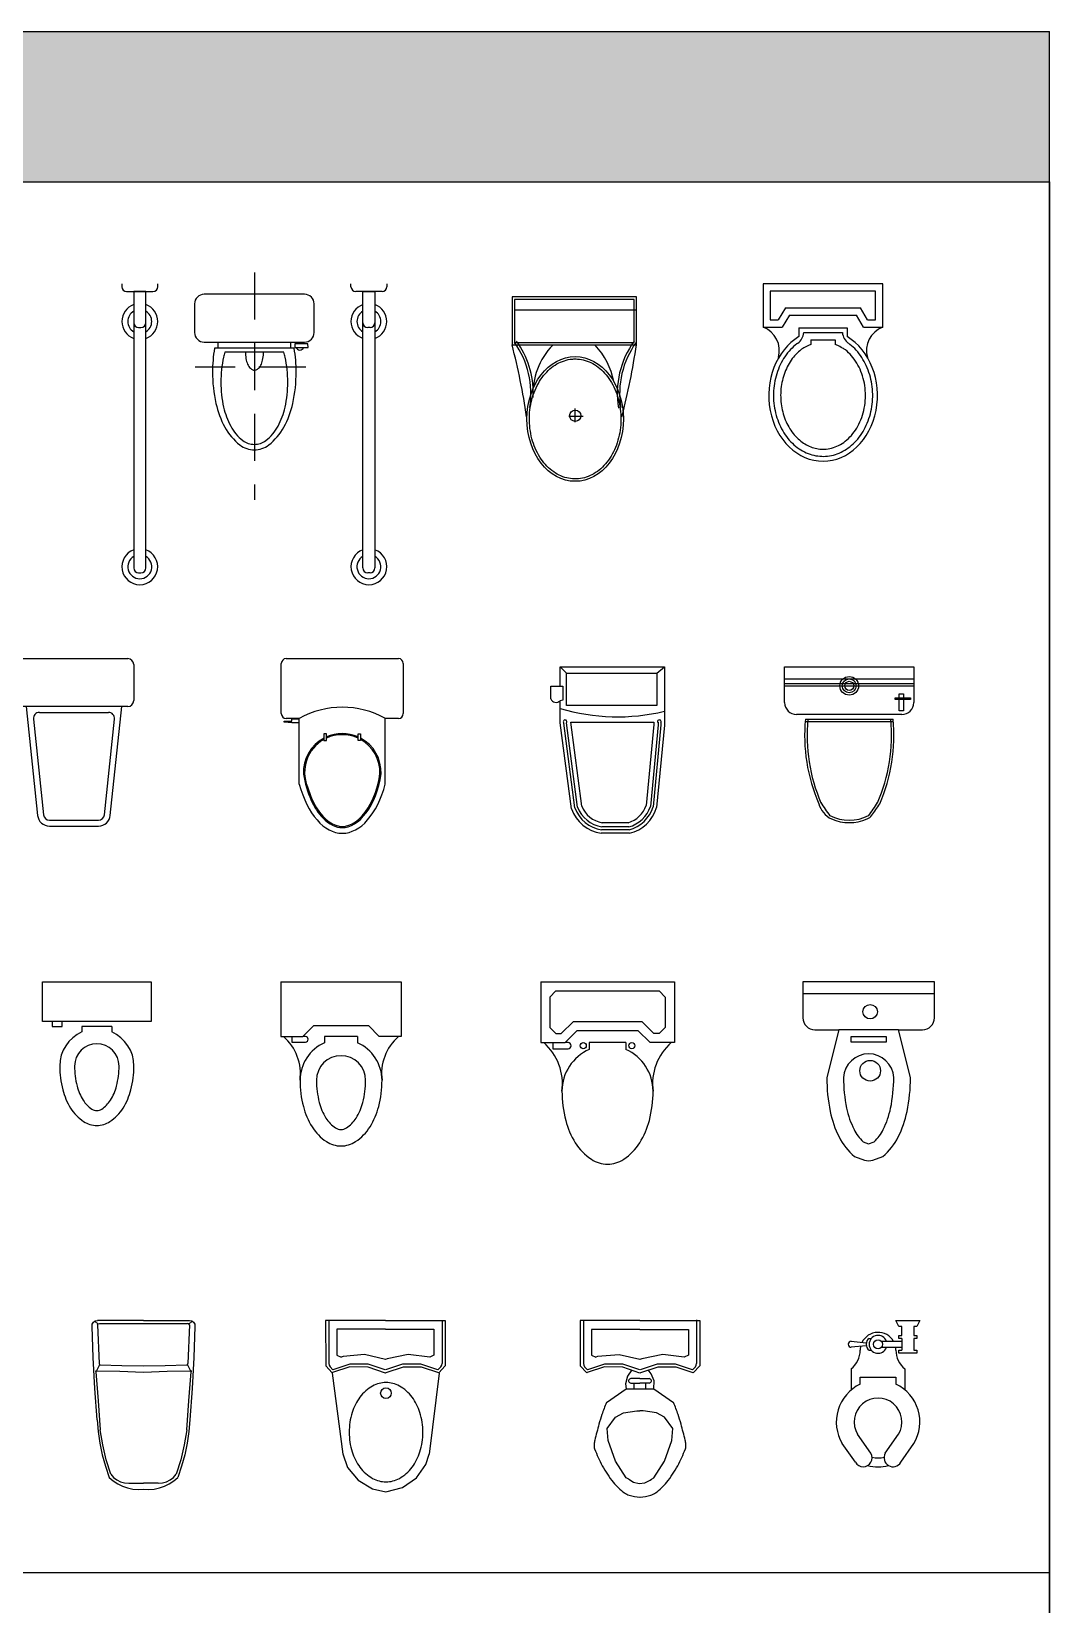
# Model space of a CAD drawing. Header units: millimetres. Extents: x 21526 to 38340, y 1344 to 14848.
# Drawn here: x 34083 to 38340, y 8274 to 14848 of the extents above; entities that cross this region are included whole.
import ezdxf

# ---------------------------------------------------------------- set-up
doc = ezdxf.new("R2010")
doc.units = ezdxf.units.MM
doc.linetypes.add('STYLE_02', pattern=[0.295276, 0.19685, -0.098425])
doc.layers.add('www.cad-blocks.net', color=7, linetype='Continuous')
doc.styles.add('COMPLEX', font='')
doc.styles.get('COMPLEX').set_extended_font_data('CommonBullets')

# ---------------------------------------------------------------- blocks, each defined once
blk = doc.blocks.new('A$C2B992F40')
for p, q in [((39.2, 615.2), (39.2, 696.2)), ((39.2, 696.2), (475.7, 696.2)), ((66.8, 669.7), (39.2, 696.2)), ((66.8, 534.6), (66.8, 669.7)), ((66.8, 669.7), (444.2, 669.7)), ((444.2, 669.7), (475.7, 696.2)), ((444.2, 669.7), (444.2, 534.6)), ((475.7, 696.2), (475.7, 509.8)), ((0, 561.3), (0, 615.2)), ((0, 615.2), (51.5, 615.2)), ((51.5, 615.2), (51.5, 556.4)), ((51.5, 556.4), (39.2, 553.9)), ((39.2, 522.1), (39.2, 553.9)), ((444.2, 534.6), (66.8, 534.6)), ((40.1, 461.2), (39.2, 522.1)), ((86.6, 102.5), (40.1, 461.2)), ((101, 106.1), (55, 460.6)), ((112.5, 109), (66.6, 462.1)), ((84.2, 464.4), (431.5, 464.4)), ((129.7, 113.4), (84.2, 464.4)), ((431.5, 464.4), (431.5, 454)), ((449.2, 464.4), (449.2, 453.2)), ((461, 464.4), (461, 452.6)), ((475.7, 509.8), (475.7, 451.9)), ((431.5, 454), (399.6, 116.2)), ((449.2, 453.2), (417, 112.5)), ((461, 452.6), (428.6, 110.1)), ((475.7, 451.9), (443.1, 107.2)), ((330.1, 0), (211.3, 0)), ((328.2, 14.7), (212.5, 14.7)), ((326.7, 26.5), (213.4, 26.5)), ((324.2, 44.1), (215, 44.1))]:
    blk.add_line(p, q)
for centre, radius, start, end in [((22.2, 571.4), 24.4, 204.49972, 314.26101), ((280.3, 1327.8), 841, 253.34642, 283.43557), ((60.2, 466.1), 7.56, 328.52932, 226.26991), ((454.4, 466.1), 7.56, 328.52932, 226.26991), ((235.9, 157), 158.9, 200.05507, 261.07522), ((235.9, 157), 144.2, 200.68762, 260.63012), ((235.9, 157), 132.4, 201.26818, 260.22173), ((235.9, 157), 114.8, 202.30203, 259.4948), ((291.5, 153.8), 114.4, 286.5809, 340.81554), ((291.5, 153.8), 132.1, 285.42576, 341.7737), ((291.5, 153.8), 143.8, 284.77755, 342.31156), ((291.5, 153.8), 158.5, 284.07165, 342.89742)]:
    blk.add_arc(centre, radius, start, end)
blk = doc.blocks.new('A$C31115884')
for p, q in [((283.1, 497.7), (223.4, 497.7)), ((257.5, 466.4), (257.5, 523.2)), ((0, 200), (0, 0)), ((520, 200), (0, 200)), ((520, 0), (520, 200)), ((10, 190), (10, 10)), ((510, 190), (10, 190)), ((510, 10), (510, 190)), ((510, 54.5), (0, 54.5)), ((10, 10), (510, 10)), ((0, 0), (520, 0))]:
    blk.add_line(p, q)
blk.add_circle((255.6, 496.4), 23.6)
for centre, radius, start, end in [((2777.7, -204.6), 2807, 165.4549, 171.71327), ((-294.5, 403.3), 364.7, 324.20913, 9.34987), ((-294.5, 403.3), 374.7, 324.20913, 9.34987), ((805.8, 403.3), 364.7, 170.65013, 215.79087), ((3237, 905), 2807, 188.28673, 194.5451), ((139.5, 406.2), 293.5, 315.84364, 2.65635), ((805.8, 403.3), 374.7, 179.20365, 215.79087), ((383.6, 406.2), 293.5, 190.27735, 224.15636)]:
    blk.add_arc(centre, radius, start, end)
blk.add_ellipse((256.2, 509.9), major_axis=(0, -260.7), ratio=0.772727)
blk.add_open_spline([(256.2, 259.2), (263.1, 259.2), (270, 259.7), (287.8, 262.3), (298.7, 265.1), (319.9, 273.1), (330.2, 278.4), (350.1, 291.1), (359.7, 298.7), (377.7, 315.9), (386.2, 325.5), (401.7, 346.6), (408.8, 358.1), (421.3, 382.5), (426.8, 395.5), (435.9, 422.4), (439.5, 436.4), (444.8, 465.1), (446.5, 479.7), (447.9, 509.2), (447.6, 524), (445, 553.3), (442.7, 567.8), (436.3, 596), (432.1, 609.7), (421.9, 636), (416, 648.6), (402.5, 672.1), (395, 683), (378.6, 703), (369.8, 712.1), (351.1, 728), (341.3, 734.8), (320.9, 746.2), (310.4, 750.7), (288.9, 757.3), (278, 759.4), (256, 761), (245, 760.6), (223.1, 757.2), (212.3, 754.3), (191.1, 746.1), (180.8, 740.7), (160.9, 727.8), (151.4, 720.1), (133.5, 702.7), (125.1, 693), (109.6, 671.7), (102.6, 660.2), (90.2, 635.7), (84.9, 622.7), (76, 595.6), (72.4, 581.6), (67.2, 552.9), (65.6, 538.2), (64.4, 508.8), (64.8, 494), (67.5, 464.7), (69.9, 450.2), (76.6, 422), (80.8, 408.3), (91.1, 382.2), (97.2, 369.7), (110.8, 346.3), (118.4, 335.4), (134.8, 315.6), (143.7, 306.7), (162.4, 290.9), (172.3, 284.2), (192.8, 273), (203.3, 268.6), (224.8, 262.2), (235.8, 260.2), (249.9, 259.3), (253, 259.2), (256.2, 259.2)], degree=3, knots=[0, 0, 0, 0, 0.110105, 0.110105, 0.285049, 0.285049, 0.459994, 0.459994, 0.634938, 0.634938, 0.809882, 0.809882, 0.984827, 0.984827, 1.159771, 1.159771, 1.334715, 1.334715, 1.50966, 1.50966, 1.684604, 1.684604, 1.859549, 1.859549, 2.034493, 2.034493, 2.209437, 2.209437, 2.384382, 2.384382, 2.559326, 2.559326, 2.73427, 2.73427, 2.909215, 2.909215, 3.084159, 3.084159, 3.259103, 3.259103, 3.434048, 3.434048, 3.608992, 3.608992, 3.783936, 3.783936, 3.958881, 3.958881, 4.133825, 4.133825, 4.30877, 4.30877, 4.483714, 4.483714, 4.658658, 4.658658, 4.833603, 4.833603, 5.008547, 5.008547, 5.183491, 5.183491, 5.358436, 5.358436, 5.53338, 5.53338, 5.708324, 5.708324, 5.883269, 5.883269, 6.058213, 6.058213, 6.233158, 6.233158, 6.283185, 6.283185, 6.283185, 6.283185])
blk = doc.blocks.new('A$C00C51FE0')
at = {"ltscale": 2}
for p, q in [((50, 200), (490, 200)), ((453.3, 229.3), (86.7, 229.3)), ((453.3, 219.3), (86.7, 219.3)), ((0, 0), (0, 150)), ((13.4, 130.7), (13.4, 136.6)), ((13.4, 136.6), (78.5, 136.6)), ((43, 112.9), (43, 183.9)), ((43, 183.9), (60.7, 183.9)), ((60.7, 183.9), (60.7, 112.9)), ((78.5, 136.6), (78.5, 130.7)), ((540, 150), (540, 0)), ((540, 80), (0, 80)), ((540, 70), (0, 70)), ((78.5, 130.7), (13.4, 130.7)), ((60.7, 112.9), (43, 112.9)), ((540, 50), (0, 50)), ((540, 0), (0, 0))]:
    blk.add_line(p, q, dxfattribs=at)
for radius in [38.9, 28.9, 18.9]:
    blk.add_circle((270, 80), radius, dxfattribs=at)
for centre, radius, start, end in [((612.5, 288.7), 549.1, 142.81601, 148.83725), ((612.5, 288.7), 539.1, 141.73523, 148.83725), ((214.9, 590.3), 50, 112.91987, 142.81601), ((270, 459.9), 181.6, 63.58386, 116.41614), ((270, 459.9), 191.6, 67.08013, 112.91987), ((297.9, 543.9), 103.5, 16.19018, 63.20776), ((-72.5, 288.7), 539.1, 31.16275, 38.26477), ((801.6, 287.4), 718.1, 156.58686, 185.44943), ((801.6, 287.4), 708.1, 156.58686, 185.44943), ((-261.6, 287.4), 708.1, 354.55057, 23.41314), ((-261.6, 287.4), 718.1, 354.55057, 23.41314), ((50, 150), 50, 90, 180), ((490, 150), 50, 0, 90)]:
    blk.add_arc(centre, radius, start, end, dxfattribs=at)
blk = doc.blocks.new('A$C50770087')
for p, q in [((0, 0.6), (0.4552, 0.6)), ((0, 0.4345), (0, 0.6)), ((0.4552, 0.6), (0.4552, 0.4345)), ((0.4552, 0.4345), (0, 0.4345)), ((0.0414, 0.4345), (0.0414, 0.4138)), ((0.0414, 0.4138), (0.0828, 0.4138)), ((0.0828, 0.4138), (0.0828, 0.4345)), ((0.1655, 0.4138), (0.1655, 0.3905)), ((0.2897, 0.4138), (0.1655, 0.4138)), ((0.2897, 0.4138), (0.2897, 0.3905))]:
    blk.add_line(p, q)
for centre, radius, start, end in [((0.2276, 0.2483), 0.1552, 113.57818, 180), ((0.2276, 0.2483), 0.0931, 0, 180), ((0.2276, 0.2483), 0.1552, 0, 66.42182), ((0.4683, 0.2483), 0.3959, 180.00004, 194.51425), ((0.4683, 0.2483), 0.3338, 180.00003, 194.51424), ((-0.0131, 0.2483), 0.3338, 345.48576, 359.99997), ((-0.0131, 0.2483), 0.3959, 345.48575, 359.99996), ((0.3496, 0.2175), 0.2733, 194.51426, 212.00539), ((0.3496, 0.2175), 0.2112, 194.51426, 212.0054), ((0.1056, 0.2175), 0.2112, 327.9946, 345.48574), ((0.1056, 0.2175), 0.2733, 327.99461, 345.48574), ((0.2746, 0.1707), 0.1849, 212.00541, 236.46588), ((0.2746, 0.1707), 0.1228, 212.00541, 236.46587), ((0.2276, 0.0997), 0.0376, 236.46596, 269.99998), ((0.2276, 0.0997), 0.0376, 270.00002, 303.53404), ((0.1805, 0.1707), 0.1228, 303.53413, 327.99459), ((0.1805, 0.1707), 0.1849, 303.53412, 327.99459), ((0.2276, 0.0997), 0.0997, 236.46593, 269.99995), ((0.2276, 0.0997), 0.0997, 270.00005, 303.53407)]:
    blk.add_arc(centre, radius, start, end)
at = {"style": 'COMPLEX', "flags": 9}
for tag in ['XSIZE', 'YSIZE']:
    blk.add_attdef(tag, (0.4548, 0.6), '', height=0.0005, rotation=180, dxfattribs=at)
blk = doc.blocks.new('A$C14B10863')
at = {"linetype": 'ByBlock'}
for p, q in [((0, 0.6858), (0, 0.4572)), ((0, 0.6858), (0.5029, 0.6858)), ((0.5029, 0.6858), (0.5029, 0.4572)), ((0.1372, 0.5029), (0.0914, 0.4572)), ((0.1372, 0.5029), (0.3658, 0.5029)), ((0.3658, 0.5029), (0.4115, 0.4572)), ((0, 0.4572), (0.0914, 0.4572)), ((0.0457, 0.4572), (0.0457, 0.4343)), ((0.0457, 0.4343), (0.1029, 0.4343)), ((0.1029, 0.4572), (0.0914, 0.4572)), ((0.1829, 0.4572), (0.1829, 0.4315)), ((0.32, 0.4572), (0.1829, 0.4572)), ((0.32, 0.4572), (0.32, 0.4315)), ((0.5029, 0.4572), (0.4115, 0.4572))]:
    blk.add_line(p, q, dxfattribs=at)
for points in [[(0.08, 0.2743, 0.063415), (0.094, 0.1647, 0.076468), (0.1302, 0.0803, 0.107136), (0.1906, 0.0183, 0.147373), (0.2515, 0, 0.147373), (0.3123, 0.0183, 0.107136), (0.3727, 0.0803, 0.076468), (0.409, 0.1647, 0.063415), (0.4229, 0.2743, 0.063415)], [(0.1486, 0.2743, 0.063415), (0.1604, 0.1819, 0.076468), (0.1884, 0.1167, 0.107136), (0.2285, 0.0755, 0.147373), (0.2515, 0.0686, 0.147373), (0.2744, 0.0755, 0.107136), (0.3145, 0.1167, 0.076468), (0.3426, 0.1819, 0.063415), (0.3543, 0.2743, 0.063415)]]:
    blk.add_lwpolyline(points, format="xyb", dxfattribs=at)
for centre, radius, start, end in [((-0.1237, 0.3022), 0.2056, 352.20108, 48.91101), ((0.2515, 0.2743), 0.1714, 113.57818, 180), ((0.1029, 0.4458), 0.0114, 270, 90), ((0.2515, 0.2743), 0.1714, 0, 66.42182), ((0.6266, 0.3022), 0.2056, 131.08899, 187.79892), ((0.2515, 0.2743), 0.1029, 0, 180)]:
    blk.add_arc(centre, radius, start, end, dxfattribs=at)
blk = doc.blocks.new('A$C418A19C0')
for p, q in [((0.05, 0.55), (0.05, 0)), ((0.2, 0.4), (0.2, 0.15)), ((0.25, 0.35), (0.23, 0.35)), ((0.23, 0.35), (0.23, 0.2)), ((0.25, 0.2), (0.25, 0.35)), ((0.6765, 0.275), (0.6682, 0.298)), ((0.6682, 0.252), (0.6765, 0.275)), ((0.23, 0.2), (0.25, 0.2))]:
    blk.add_line(p, q)
blk.add_lwpolyline([(0, 0.55), (0, 0), (0.15, 0, 0.414214), (0.2, 0.05), (0.2, 0.15), (0.4, 0.1, 0.050973), (0.5419, 0.1145, 0.064819), (0.6481, 0.1513, 0.104144), (0.7295, 0.2158), (0.7448, 0.258, 0.175027), (0.7448, 0.292), (0.7295, 0.3342, 0.104144), (0.6481, 0.3987, 0.064819), (0.5419, 0.4355, 0.050973), (0.4, 0.45), (0.2, 0.4), (0.2, 0.5, 0.414214), (0.15, 0.55)], format="xyb", close=True)
for centre, radius in [((0.1247, 0.2814), 0.0303), ((0.3713, 0.2814), 0.0432)]:
    blk.add_circle(centre, radius)
for centre, radius, start, end in [((0.4061, 0.275), 0.1052, 93.33057, 266.66943), ((0.4, -0.2515), 0.6315, 78.328, 90), ((0.4539, 0.0093), 0.3652, 63.49322, 78.328), ((0.5357, 0.1733), 0.182, 43.2657, 63.49322), ((0.4539, 0.5407), 0.3652, 281.672, 296.50678), ((0.5357, 0.3767), 0.182, 296.50678, 316.7343), ((0.4, 0.8015), 0.6315, 270, 281.672)]:
    blk.add_arc(centre, radius, start, end)
blk = doc.blocks.new('A$C5EF6120A')
at = {"linetype": 'ByBlock'}
for p, q in [((0, 0.762), (0, 0.508)), ((0, 0.762), (0.5588, 0.762)), ((0.0381, 0.6985), (0.0635, 0.7239)), ((0.0635, 0.7239), (0.4953, 0.7239)), ((0.4953, 0.7239), (0.5207, 0.6985)), ((0.5588, 0.762), (0.5588, 0.508)), ((0.0381, 0.6985), (0.0381, 0.5715)), ((0.5207, 0.6985), (0.5207, 0.5715)), ((0.1366, 0.5969), (0.0858, 0.5461)), ((0.1366, 0.5969), (0.4222, 0.5969)), ((0.4222, 0.5969), (0.473, 0.5461)), ((0.0635, 0.5461), (0.0381, 0.5715)), ((0.0635, 0.5461), (0.0858, 0.5461)), ((0.1524, 0.5588), (0.1016, 0.508)), ((0.1524, 0.5588), (0.4064, 0.5588)), ((0.4064, 0.5588), (0.4572, 0.508)), ((0.4953, 0.5461), (0.473, 0.5461)), ((0.5207, 0.5715), (0.4953, 0.5461)), ((0, 0.508), (0.1016, 0.508)), ((0.0508, 0.508), (0.0508, 0.4826)), ((0.0508, 0.4826), (0.1143, 0.4826)), ((0.1143, 0.508), (0.1016, 0.508)), ((0.2032, 0.508), (0.2032, 0.4794)), ((0.3556, 0.508), (0.2032, 0.508)), ((0.3556, 0.508), (0.3556, 0.4794)), ((0.5588, 0.508), (0.4572, 0.508))]:
    blk.add_line(p, q, dxfattribs=at)
blk.add_lwpolyline([(0.0889, 0.3048, 0.063415), (0.1044, 0.183, 0.076468), (0.1447, 0.0893, 0.107136), (0.2118, 0.0204, 0.147373), (0.2794, 0, 0.147373), (0.347, 0.0204, 0.107136), (0.4141, 0.0893, 0.076468), (0.4544, 0.183, 0.063415), (0.4699, 0.3048, 0.063415)], format="xyb", dxfattribs=at)
for centre in [(0.1778, 0.4953), (0.381, 0.4953)]:
    blk.add_circle(centre, 0.0127, dxfattribs=at)
for centre, radius, start, end in [((-0.1375, 0.3358), 0.2285, 352.20108, 48.91101), ((0.2794, 0.3048), 0.1905, 113.57818, 180), ((0.1143, 0.4953), 0.0127, 270, 90), ((0.2794, 0.3048), 0.1905, 0, 66.42182), ((0.6963, 0.3358), 0.2285, 131.08899, 187.79892)]:
    blk.add_arc(centre, radius, start, end, dxfattribs=at)
blk = doc.blocks.new('A$C73EC25F1')
for p, q in [((0.2504, 0.7392), (0, 0.7392)), ((0, 0.7392), (0.0008, 0.5489)), ((0.0137, 0.7415), (0.0137, 0.5591)), ((0.2504, 0.7392), (0.5, 0.7392)), ((0.4871, 0.7415), (0.4871, 0.5591)), ((0.5, 0.7392), (0.5, 0.5489)), ((0.2504, 0.7019), (0.048, 0.7019)), ((0.048, 0.7019), (0.048, 0.5937)), ((0.2504, 0.7019), (0.4528, 0.7019)), ((0.4528, 0.7019), (0.4528, 0.5937)), ((0.048, 0.5937), (0.0652, 0.5858)), ((0.1631, 0.596), (0.0733, 0.588)), ((0.2504, 0.5752), (0.1631, 0.596)), ((0.3462, 0.5965), (0.2582, 0.5784)), ((0.4356, 0.5858), (0.3462, 0.5965)), ((0.4528, 0.5937), (0.4356, 0.5858)), ((0.0008, 0.5489), (0.0274, 0.5198)), ((0.0137, 0.5591), (0.015, 0.5521)), ((0.015, 0.5521), (0.0189, 0.5459)), ((0.0189, 0.5459), (0.019, 0.5458)), ((0.019, 0.5458), (0.0309, 0.533)), ((0.102, 0.5446), (0.0297, 0.521)), ((0.1021, 0.5567), (0.0309, 0.533)), ((0.0733, 0.588), (0.0652, 0.5858)), ((0.1786, 0.5439), (0.102, 0.5446)), ((0.1781, 0.5565), (0.1021, 0.5567)), ((0.2494, 0.5323), (0.1781, 0.5565)), ((0.2504, 0.519), (0.1786, 0.5439)), ((0.2161, 0.533), (0.1977, 0.5057)), ((0.2582, 0.5784), (0.2504, 0.5752)), ((0.3224, 0.5564), (0.2514, 0.5323)), ((0.3248, 0.5443), (0.2527, 0.5203)), ((0.2976, 0.5164), (0.2847, 0.533)), ((0.3984, 0.5567), (0.3224, 0.5564)), ((0.4014, 0.5442), (0.3248, 0.5443)), ((0.47, 0.533), (0.3984, 0.5567)), ((0.4734, 0.5198), (0.4014, 0.5442)), ((0.4818, 0.5458), (0.47, 0.533)), ((0.5, 0.5489), (0.4734, 0.5198)), ((0.4818, 0.5458), (0.4857, 0.5519)), ((0.4857, 0.5519), (0.4871, 0.5589)), ((0.4871, 0.5589), (0.4871, 0.5591)), ((0.0297, 0.521), (0.0274, 0.5198)), ((0.1977, 0.5057), (0.1904, 0.4742)), ((0.1904, 0.4742), (0.1921, 0.4539)), ((0.2036, 0.4915), (0.2025, 0.4885)), ((0.2025, 0.4885), (0.2025, 0.4852)), ((0.2025, 0.4852), (0.2036, 0.4822)), ((0.2059, 0.4939), (0.2036, 0.4915)), ((0.2036, 0.4822), (0.2059, 0.4798)), ((0.2089, 0.4955), (0.2059, 0.4939)), ((0.2059, 0.4798), (0.2089, 0.4782)), ((0.2123, 0.4961), (0.2089, 0.4955)), ((0.2089, 0.4782), (0.2123, 0.4776)), ((0.2504, 0.4961), (0.2123, 0.4961)), ((0.2123, 0.4776), (0.2504, 0.4776)), ((0.2261, 0.4539), (0.2261, 0.4776)), ((0.2527, 0.5203), (0.2504, 0.519)), ((0.2504, 0.4961), (0.2885, 0.4961)), ((0.2885, 0.4776), (0.2504, 0.4776)), ((0.2747, 0.4539), (0.2747, 0.4776)), ((0.2919, 0.4955), (0.2885, 0.4961)), ((0.2885, 0.4776), (0.2919, 0.4782)), ((0.2949, 0.4939), (0.2919, 0.4955)), ((0.2919, 0.4782), (0.2949, 0.4798)), ((0.2972, 0.4915), (0.2949, 0.4939)), ((0.2949, 0.4798), (0.2972, 0.4822)), ((0.2984, 0.4885), (0.2972, 0.4915)), ((0.2972, 0.4822), (0.2984, 0.4852)), ((0.3091, 0.4861), (0.2976, 0.5164)), ((0.2984, 0.4852), (0.2984, 0.4885)), ((0.3087, 0.4539), (0.3091, 0.4861)), ((0.1098, 0.3958), (0.1921, 0.4539)), ((0.1921, 0.4539), (0.3087, 0.4539)), ((0.3087, 0.4539), (0.391, 0.3958)), ((0.1132, 0.2876), (0.1475, 0.3351)), ((0.1475, 0.3351), (0.1818, 0.3536)), ((0.1818, 0.3536), (0.2367, 0.3615)), ((0.2367, 0.3615), (0.2504, 0.3615)), ((0.2641, 0.3615), (0.2504, 0.3615)), ((0.319, 0.3536), (0.2641, 0.3615)), ((0.3533, 0.3351), (0.319, 0.3536)), ((0.3876, 0.2876), (0.3533, 0.3351)), ((0.1167, 0.2375), (0.1132, 0.2876)), ((0.3842, 0.2375), (0.3876, 0.2876)), ((0.1475, 0.1504), (0.1167, 0.2375)), ((0.3533, 0.1504), (0.3842, 0.2375)), ((0.1921, 0.0818), (0.1475, 0.1504)), ((0.3087, 0.0818), (0.3533, 0.1504)), ((0.2033, 0.0752), (0.1921, 0.0818)), ((0.2033, 0.0752), (0.2235, 0.0631)), ((0.271, 0.0608), (0.2924, 0.071)), ((0.2924, 0.071), (0.2988, 0.076)), ((0.2988, 0.076), (0.3087, 0.0818)), ((0.2235, 0.0631), (0.247, 0.0581)), ((0.247, 0.0581), (0.271, 0.0608))]:
    blk.add_line(p, q)
for centre, radius, start, end in [((1.2104, -0.0419), 1.1845, 158.31526, 160.90436), ((-0.7096, -0.0419), 1.1845, 19.09564, 21.68474), ((0.7636, 0.1154), 0.7108, 161.10219, 164.44037), ((-0.2628, 0.1154), 0.7108, 15.55963, 18.89781), ((2.4335, -0.3417), 2.4422, 164.61777, 166.24845), ((-1.9327, -0.3417), 2.4422, 13.75155, 15.38223), ((0.1027, 0.2173), 0.0446, 174.3642, 199.99418), ((0.2112, 0.203), 0.1541, 166.55703, 173.04519), ((0.6831, 0.4425), 0.6672, 201.13046, 207.74456), ((-0.1823, 0.4425), 0.6672, 332.25544, 338.86954), ((0.2896, 0.203), 0.1541, 6.95481, 13.44297), ((0.3981, 0.2173), 0.0446, 340.00582, 5.6358), ((0.4774, 0.3378), 0.4364, 208.14356, 219.08102), ((0.0234, 0.3378), 0.4364, 320.91898, 331.85644), ((0.3364, 0.2244), 0.2555, 219.29367, 233.72937), ((0.2217, 0.0674), 0.061, 233.28609, 254.76894), ((0.273, 0.2402), 0.2413, 253.79341, 264.62129), ((0.2278, 0.2402), 0.2413, 275.37871, 286.20659), ((0.2791, 0.0674), 0.061, 285.23106, 306.71391), ((0.1644, 0.2244), 0.2555, 306.27063, 320.70633)]:
    blk.add_arc(centre, radius, start, end)
blk = doc.blocks.new('A$C63452F5B')
for p, q in [((0.2496, 0.6102, -0.3429), (0.3494, 0.6102, -0.3429)), ((0.2621, 0.5853, -0.3429), (0.2496, 0.6102, -0.3429)), ((0.3494, 0.6102, -0.3429), (0.3369, 0.5853, -0.3429)), ((0.1373, 0.5354, -0.3429), (0.1468, 0.5354, -0.3429)), ((0.2745, 0.5853, -0.3429), (0.2621, 0.5853, -0.3429)), ((0.2621, 0.5478, -0.3429), (0.2745, 0.5478, -0.3429)), ((0.2621, 0.5354, -0.3429), (0.2621, 0.5478, -0.3429)), ((0.2745, 0.5354, -0.3429), (0.2621, 0.5354, -0.3429)), ((0.2745, 0.5478, -0.3429), (0.2745, 0.5853, -0.3429)), ((0.2745, 0.5354, -0.3429), (0.2745, 0.4854, -0.3429)), ((0.3369, 0.5853, -0.3429), (0.3245, 0.5853, -0.3429)), ((0.3245, 0.5853, -0.3429), (0.3245, 0.5478, -0.3429)), ((0.3245, 0.5478, -0.3429), (0.3369, 0.5478, -0.3429)), ((0.3245, 0.5354, -0.3429), (0.3245, 0.4854, -0.3429)), ((0.3369, 0.5354, -0.3429), (0.3245, 0.5354, -0.3429)), ((0.3369, 0.5478, -0.3429), (0.3369, 0.5354, -0.3429)), ((0.0624, 0.5229, -0.3429), (0.1248, 0.5166, -0.3429)), ((0.1248, 0.5042, -0.3429), (0.0624, 0.4979, -0.3429)), ((0.1373, 0.4854, -0.3429), (0.1468, 0.4854, -0.3429)), ((0.1887, 0.5229, -0.3429), (0.2745, 0.5229, -0.3429)), ((0.1887, 0.4979, -0.3429), (0.2745, 0.4979, -0.3429)), ((0.2621, 0.473, -0.3429), (0.2621, 0.4854, -0.3429)), ((0.2621, 0.4854, -0.3429), (0.2745, 0.4854, -0.3429)), ((0.3369, 0.473, -0.3429), (0.2621, 0.473, -0.3429)), ((0.3245, 0.4854, -0.3429), (0.3369, 0.4854, -0.3429)), ((0.3369, 0.4854, -0.3429), (0.3369, 0.473, -0.3429)), ((0.0624, 0.4075, -0.3429), (0.0624, 0.3198, -0.3429)), ((0.287, 0.4075, -0.3429), (0.287, 0.3198, -0.3429)), ((0.0998, 0.3438, -0.3429), (0.0998, 0.3731, -0.3429)), ((0.0998, 0.3731, -0.3429), (0.2496, 0.3731, -0.3429)), ((0.2496, 0.3731, -0.3429), (0.2496, 0.3438, -0.3429)), ((0.1447, 0.0549, -0.3429), (0.0892, 0.1343, -0.3429)), ((0.2047, 0.0549, -0.3429), (0.2602, 0.1343, -0.3429)), ((0.0799, 0.0174, -0.3429), (0.0251, 0.0956, -0.3429)), ((0.2695, 0.0174, -0.3429), (0.3243, 0.0956, -0.3429))]:
    blk.add_line(p, q)
blk.add_circle((0.1747, 0.5104, -0.3429), 0.0187)
for centre, radius, start, end in [((0.1747, 0.4854, -0.3429), 0.0749, 30, 153.9083), ((0.156, 0.5104, -0.3429), 0.0312, 126.8699, 233.1301), ((0.1747, 0.5104, -0.3429), 0.0374, 19.47122, 340.52878), ((0.0624, 0.5104, -0.3429), 0.0125, 90, 270), ((0, 0.4854, -0.3429), 0.0998, 308.68219, 0), ((0.1747, 0.4854, -0.3429), 0.0749, 167.34404, 180), ((0.1747, 0.4854, -0.3429), 0.0749, 0, 9.59407), ((0.3494, 0.4854, -0.3429), 0.0998, 180, 231.31781), ((0.1747, 0.1859, -0.3429), 0.1747, 115.37693, 211.12892), ((0.1747, 0.1859, -0.3429), 0.1747, 328.87108, 64.62307), ((0.1747, 0.1859, -0.3429), 0.0998, 328.87884, 211.12116), ((0.1123, 0.0362, -0.3429), 0.0374, 210, 30), ((0.1747, 0.1859, -0.3429), 0.1872, 256.56463, 283.43537), ((0.1747, 0.1859, -0.3429), 0.1498, 260.38296, 279.61704), ((0.2371, 0.0362, -0.3429), 0.0374, 150, 330)]:
    blk.add_arc(centre, radius, start, end)
blk = doc.blocks.new('A$C274B7A8C')
for p, q in [((0, 0.525), (0, 0.675)), ((0.025, 0.7), (0.475, 0.7)), ((0.5, 0.675), (0.5, 0.525)), ((0.475, 0.5), (0.025, 0.5)), ((0.05, 0.5), (0.0979, 0.0448)), ((0.1055, 0.475), (0.3945, 0.475)), ((0.4021, 0.0448), (0.45, 0.5)), ((0.0807, 0.4474), (0.1228, 0.0474)), ((0.3772, 0.0474), (0.4193, 0.4474)), ((0.1476, 0.025), (0.3524, 0.025)), ((0.1476, 0), (0.3524, 0))]:
    blk.add_line(p, q)
for centre, radius, start, end in [((0.025, 0.675), 0.025, 90, 180), ((0.475, 0.675), 0.025, 0, 90), ((0.025, 0.525), 0.025, 180, 270), ((0.1055, 0.45), 0.025, 90, 186.00901), ((0.3945, 0.45), 0.025, 353.99099, 90), ((0.475, 0.525), 0.025, 270, 0), ((0.1476, 0.05), 0.05, 186.00901, 270), ((0.1476, 0.05), 0.025, 186.00901, 270), ((0.3524, 0.05), 0.025, 270, 353.99099), ((0.3524, 0.05), 0.05, 270, 353.99099)]:
    blk.add_arc(centre, radius, start, end)
blk = doc.blocks.new('A$C0C6D4B22')
at = {"ltscale": 0.06}
for p, q in [((0.02, 0.73), (0.49, 0.73)), ((0, 0.5), (0, 0.71)), ((0.51, 0.71), (0.51, 0.5)), ((0.0113, 0.4645), (0.0113, 0.4685)), ((0.0113, 0.4685), (0.0443, 0.4685)), ((0.0443, 0.4622), (0.0113, 0.4645)), ((0.075, 0.48), (0.02, 0.48)), ((0.0443, 0.4685), (0.0443, 0.4781)), ((0.0443, 0.4781), (0.0736, 0.4781)), ((0.0736, 0.4622), (0.0443, 0.4622)), ((0.0736, 0.4781), (0.0736, 0.4622)), ((0.075, 0.2057), (0.075, 0.48)), ((0.49, 0.48), (0.435, 0.48)), ((0.435, 0.2057), (0.435, 0.48)), ((0.1889, 0.415), (0.1785, 0.415)), ((0.1785, 0.415), (0.1785, 0.388)), ((0.1889, 0.388), (0.1889, 0.415)), ((0.3211, 0.388), (0.3211, 0.415)), ((0.3211, 0.415), (0.3315, 0.415)), ((0.3315, 0.415), (0.3315, 0.388)), ((0.1785, 0.388), (0.1889, 0.388)), ((0.3315, 0.388), (0.3211, 0.388))]:
    blk.add_line(p, q, dxfattribs=at)
for centre, radius, start, end in [((0.02, 0.71), 0.02, 90, 180), ((0.49, 0.71), 0.02, 0, 90), ((0.255, 0.1572), 0.3696, 60.85342, 119.14658), ((0.02, 0.5), 0.02, 180, 270), ((0.49, 0.5), 0.02, 270, 0), ((0.255, 0.2546), 0.1624, 118.0804, 182.45799), ((0.255, 0.2546), 0.1624, 65.98713, 114.01287), ((0.255, 0.2546), 0.1574, 65.17384, 114.82616), ((0.255, 0.2546), 0.1624, 357.59947, 61.9196), ((0.255, 0.2546), 0.1574, 119.05572, 202.51602), ((0.255, 0.2546), 0.1574, 357.69086, 60.94428)]:
    blk.add_arc(centre, radius, start, end, dxfattribs=at)
blk.add_ellipse((0.255, 0.3735), major_axis=(0, 0.3735), ratio=0.539361, start_param=2.036707, end_param=4.246479, dxfattribs=at)
for points, knots in [([(0.0927, 0.2476), (0.1049, 0.169), (0.1364, 0.1023), (0.2, 0.0366), (0.228, 0.0238), (0.255, 0.0238), (0.2882, 0.0238), (0.3236, 0.0436), (0.384, 0.1247), (0.4079, 0.1821), (0.4173, 0.2478)], [5.069811, 5.069811, 5.069811, 5.069811, 5.772291, 5.772291, 6.283185, 6.283185, 6.283185, 6.911741, 6.911741, 7.496594, 7.496594, 7.496594, 7.496594]), ([(0.1096, 0.1943), (0.1192, 0.1609), (0.1323, 0.131), (0.18, 0.0533), (0.2198, 0.0287), (0.2907, 0.0289), (0.3305, 0.0538), (0.3861, 0.144), (0.4044, 0.1932), (0.4123, 0.2482)], [5.239766, 5.239766, 5.239766, 5.239766, 5.570281, 5.570281, 6.284782, 6.284782, 6.999284, 6.999284, 7.495839, 7.495839, 7.495839, 7.495839])]:
    blk.add_open_spline(points, degree=3, knots=knots, dxfattribs=at)
blk = doc.blocks.new('A$C16C20F1B')
for p, q in [((0, 1.2569), (0, 1.245)), ((0.15, 1.245), (0.15, 1.2569)), ((0.958, 1.245), (0.958, 1.2569)), ((1.108, 1.2569), (1.108, 1.245)), ((0.02, 1.225), (0.13, 1.225)), ((0.05, 1.225), (0.05, 1.095)), ((0.1, 1.225), (0.05, 1.225)), ((0.1, 1.095), (0.1, 1.225)), ((0.554, 1.2138), (0.344, 1.2138)), ((0.764, 1.2138), (0.554, 1.2138)), ((1.088, 1.225), (0.978, 1.225)), ((1.008, 1.095), (1.008, 1.225)), ((1.008, 1.225), (1.058, 1.225)), ((1.058, 1.225), (1.058, 1.095)), ((0.304, 1.1738), (0.304, 1.0538)), ((0.804, 1.0538), (0.804, 1.1738)), ((0.05, 1.1), (0.05, 0.07)), ((0.07, 1.075), (0.08, 1.075)), ((0.1, 0.07), (0.1, 1.1)), ((1.008, 0.07), (1.008, 1.1)), ((1.038, 1.075), (1.028, 1.075)), ((1.058, 1.1), (1.058, 0.07)), ((0.344, 1.0138), (0.764, 1.0138)), ((0.7206, 0.9889), (0.3874, 0.9889)), ((0.4014, 1.0138), (0.4014, 0.9889)), ((0.705, 1.0138), (0.705, 0.9889)), ((0.723, 1.0072), (0.723, 0.9918)), ((0.777, 1.0072), (0.723, 1.0072)), ((0.723, 0.9918), (0.7796, 0.9918)), ((0.7376, 1.0072), (0.7376, 1.0138)), ((0.75, 1.0138), (0.75, 1.0072)), ((0.7796, 0.9918), (0.777, 1.0072)), ((0.6773, 0.9712), (0.4307, 0.9712)), ((0.07, 0.05), (0.08, 0.05)), ((1.038, 0.05), (1.028, 0.05))]:
    blk.add_line(p, q)
at = {"linetype": 'STYLE_02'}
for p, q in [((0.554, 1.3049), (0.554, 0.3549)), ((0.7693, 0.9094), (0.3062, 0.9094))]:
    blk.add_line(p, q, dxfattribs=at)
for centre, radius, start, end in [((0.02, 1.245), 0.02, 180, 270), ((0.13, 1.245), 0.02, 270, 0), ((0.344, 1.1738), 0.04, 90, 180), ((0.764, 1.1738), 0.04, 0, 90), ((0.978, 1.245), 0.02, 180, 270), ((1.088, 1.245), 0.02, 270, 0), ((0.075, 1.1), 0.075, 109.47122, 250.52878), ((0.075, 1.1), 0.05, 120, 240), ((0.075, 1.1), 0.075, 289.47122, 70.52878), ((0.075, 1.1), 0.05, 300, 60), ((1.033, 1.1), 0.075, 109.47122, 250.52878), ((1.033, 1.1), 0.05, 120, 240), ((1.033, 1.1), 0.075, 289.47122, 70.52878), ((1.033, 1.1), 0.05, 300, 60), ((0.07, 1.095), 0.02, 180, 270), ((0.08, 1.095), 0.02, 270, 0), ((0.344, 1.0538), 0.04, 180, 270), ((0.764, 1.0538), 0.04, 270, 0), ((1.028, 1.095), 0.02, 180, 270), ((1.038, 1.095), 0.02, 270, 0), ((0.9807, 0.8888), 0.6017, 170.41844, 180), ((0.1273, 0.8888), 0.6017, 0, 9.58156), ((0.7443, 0.9977), 0.0169, 200.63996, 339.36004), ((0.8953, 0.8464), 0.4814, 167.42665, 180), ((0.7265, 0.8841), 0.3083, 163.59544, 167.42665), ((0.6461, 0.966), 0.129, 177.71327, 180), ((0.6461, 0.966), 0.129, 180, 192.53987), ((0.6008, 0.9559), 0.0825, 192.53987, 208.23495), ((0.5082, 0.9559), 0.0825, 331.76505, 347.46013), ((0.4628, 0.966), 0.129, 347.46013, 360), ((0.4628, 0.966), 0.129, 360, 2.28673), ((0.3815, 0.8841), 0.3083, 12.57335, 16.40456), ((0.2126, 0.8464), 0.4814, 0, 12.57335), ((0.9807, 0.8888), 0.6017, 180, 192.57335), ((0.5723, 0.9406), 0.0501, 208.23495, 232.35431), ((0.5545, 0.9176), 0.021, 232.35431, 270), ((0.5545, 0.9176), 0.021, 270, 307.64569), ((0.5367, 0.9406), 0.0501, 307.64569, 331.76505), ((0.1273, 0.8888), 0.6017, 347.42665, 0), ((0.8953, 0.8464), 0.4814, 180, 192.57335), ((0.2126, 0.8464), 0.4814, 347.42665, 0), ((0.7696, 0.8417), 0.3854, 192.57335, 208.30076), ((0.7265, 0.8088), 0.3083, 192.57335, 208.30076), ((0.3815, 0.8088), 0.3083, 331.69924, 347.42665), ((0.3384, 0.8417), 0.3854, 331.69924, 347.42665), ((0.6367, 0.7701), 0.2345, 208.30076, 232.43058), ((0.6202, 0.7515), 0.1876, 208.30076, 232.43058), ((0.4878, 0.7515), 0.1876, 307.56942, 331.69924), ((0.4712, 0.7701), 0.2345, 307.56942, 331.69924), ((0.554, 0.6655), 0.079, 232.43058, 270), ((0.554, 0.6655), 0.079, 270, 307.56942), ((0.554, 0.6626), 0.0988, 232.43058, 270), ((0.554, 0.6626), 0.0988, 270, 307.56942), ((0.075, 0.075), 0.075, 109.47122, 70.52878), ((1.033, 0.075), 0.075, 109.47122, 70.52878), ((0.075, 0.075), 0.05, 120, 60), ((0.07, 0.07), 0.02, 180, 270), ((0.08, 0.07), 0.02, 270, 0), ((1.033, 0.075), 0.05, 120, 60), ((1.028, 0.07), 0.02, 180, 270), ((1.038, 0.07), 0.02, 270, 0)]:
    blk.add_arc(centre, radius, start, end)
blk = doc.blocks.new('A$C50846A53')
at = {"linetype": 'Continuous'}
for p, q in [((0, 0.7405), (0, 0.5605)), ((0.5, 0.7405), (0, 0.7405)), ((0.5, 0.5605), (0.5, 0.7405)), ((0.47, 0.7105), (0.03, 0.7105)), ((0.03, 0.7105), (0.03, 0.5905)), ((0.47, 0.5905), (0.47, 0.7105)), ((0.093, 0.6405), (0.063, 0.5905)), ((0.11, 0.6105), (0.08, 0.5605)), ((0.093, 0.6405), (0.407, 0.6405)), ((0.11, 0.6105), (0.39, 0.6105)), ((0.42, 0.5605), (0.39, 0.6105)), ((0.437, 0.5905), (0.407, 0.6405)), ((0, 0.5605), (0.08, 0.5605)), ((0.03, 0.5905), (0.063, 0.5905)), ((0.1497, 0.557), (0.1497, 0.5203)), ((0.1497, 0.557), (0.3514, 0.557)), ((0.1695, 0.537), (0.3316, 0.537)), ((0.3514, 0.557), (0.3514, 0.5203)), ((0.42, 0.5605), (0.5, 0.5605)), ((0.437, 0.5905), (0.47, 0.5905)), ((0.1997, 0.507), (0.1997, 0.4879)), ((0.1997, 0.507), (0.3014, 0.507)), ((0.3014, 0.507), (0.3014, 0.4879))]:
    blk.add_line(p, q, dxfattribs=at)
for centre, radius, start, end in [((-0.0386, 0.4613), 0.1064, 344.64203, 68.73386), ((0.1097, 0.5417), 0.06, 306.00324, 355.47984), ((0.3914, 0.5417), 0.06, 184.52019, 233.99594), ((0.5386, 0.4613), 0.1064, 111.26614, 195.35797)]:
    blk.add_arc(centre, radius, start, end, dxfattribs=at)
blk.add_ellipse((0.2506, 0.2744), major_axis=(0, 0.2744), ratio=0.828948, start_param=0.459479, end_param=5.823706, dxfattribs=at)
for points, knots in [([(0.145, 0.4932), (0.1438, 0.4923), (0.1425, 0.4914), (0.1319, 0.4833), (0.1229, 0.4751), (0.106, 0.4571), (0.0981, 0.4472), (0.0837, 0.4259), (0.0772, 0.4146), (0.0658, 0.3906), (0.0609, 0.3781), (0.0528, 0.3521), (0.0496, 0.3388), (0.045, 0.3115), (0.0437, 0.2976), (0.0429, 0.2698), (0.0434, 0.2559), (0.0463, 0.2283), (0.0486, 0.2146), (0.0552, 0.188), (0.0593, 0.175), (0.0693, 0.1501), (0.0751, 0.1382), (0.0882, 0.1156), (0.0955, 0.105), (0.1113, 0.0855), (0.1198, 0.0765), (0.1379, 0.0604), (0.1475, 0.0533), (0.1673, 0.0411), (0.1776, 0.0359), (0.1986, 0.0278), (0.2094, 0.0247), (0.2311, 0.0208), (0.2421, 0.0199), (0.2641, 0.0202), (0.275, 0.0214), (0.2967, 0.026), (0.3074, 0.0294), (0.3283, 0.0382), (0.3385, 0.0437), (0.3581, 0.0565), (0.3675, 0.0639), (0.3853, 0.0806), (0.3936, 0.0898), (0.4091, 0.1099), (0.4161, 0.1207), (0.4288, 0.1436), (0.4343, 0.1557), (0.4438, 0.181), (0.4477, 0.1941), (0.4537, 0.2209), (0.4557, 0.2346), (0.4581, 0.2623), (0.4583, 0.2762), (0.4569, 0.304), (0.4552, 0.3178), (0.4501, 0.3449), (0.4467, 0.3582), (0.4381, 0.3839), (0.4329, 0.3963), (0.421, 0.4198), (0.4143, 0.431), (0.3995, 0.4518), (0.3914, 0.4614), (0.3744, 0.4787), (0.3655, 0.4864), (0.3562, 0.4932)], [0.542145, 0.542145, 0.542145, 0.542145, 0.562703, 0.562703, 0.724661, 0.724661, 0.886619, 0.886619, 1.048577, 1.048577, 1.210535, 1.210535, 1.372493, 1.372493, 1.534451, 1.534451, 1.696409, 1.696409, 1.858367, 1.858367, 2.020325, 2.020325, 2.182283, 2.182283, 2.344241, 2.344241, 2.506199, 2.506199, 2.668157, 2.668157, 2.830115, 2.830115, 2.992073, 2.992073, 3.154031, 3.154031, 3.315989, 3.315989, 3.477947, 3.477947, 3.639905, 3.639905, 3.801863, 3.801863, 3.963821, 3.963821, 4.125779, 4.125779, 4.287737, 4.287737, 4.449695, 4.449695, 4.611653, 4.611653, 4.773611, 4.773611, 4.935569, 4.935569, 5.097526, 5.097526, 5.259484, 5.259484, 5.421442, 5.421442, 5.5834, 5.5834, 5.741045, 5.741045, 5.741045, 5.741045]), ([(0.1997, 0.4879), (0.1697, 0.474), (0.1642, 0.4702), (0.1512, 0.4602), (0.1438, 0.4535), (0.1298, 0.4388), (0.1233, 0.4306), (0.1111, 0.4131), (0.1055, 0.4037), (0.0956, 0.3838), (0.0912, 0.3733), (0.0838, 0.3516), (0.0808, 0.3403), (0.0762, 0.3172), (0.0746, 0.3055), (0.073, 0.2817), (0.0729, 0.2698), (0.0743, 0.246), (0.0758, 0.2342), (0.0801, 0.2111), (0.0831, 0.1998), (0.0903, 0.1779), (0.0945, 0.1673), (0.1043, 0.1473), (0.1098, 0.1378), (0.1218, 0.12), (0.1283, 0.1118), (0.1421, 0.0968), (0.1494, 0.09), (0.1646, 0.078), (0.1725, 0.0728), (0.1887, 0.064), (0.1969, 0.0603), (0.2137, 0.0547), (0.2222, 0.0527), (0.2392, 0.0502), (0.2478, 0.0498), (0.2664, 0.0505), (0.2764, 0.052), (0.2963, 0.0573), (0.3061, 0.061), (0.3253, 0.0707), (0.3346, 0.0766), (0.3525, 0.0906), (0.3611, 0.0987), (0.3771, 0.1169), (0.3845, 0.127), (0.3978, 0.1488), (0.4037, 0.1605), (0.4137, 0.1853), (0.4178, 0.1983), (0.424, 0.2251), (0.4261, 0.2389), (0.4282, 0.2668), (0.4283, 0.2809), (0.4262, 0.3088), (0.4241, 0.3226), (0.418, 0.3495), (0.414, 0.3625), (0.404, 0.3873), (0.3982, 0.3991), (0.385, 0.421), (0.3776, 0.4311), (0.3617, 0.4494), (0.3531, 0.4575), (0.3382, 0.4693), (0.3321, 0.4736), (0.3014, 0.4879)], [0.459479, 0.459479, 0.459479, 0.459479, 0.567422, 0.567422, 0.720865, 0.720865, 0.874307, 0.874307, 1.02775, 1.02775, 1.181192, 1.181192, 1.334635, 1.334635, 1.488077, 1.488077, 1.64152, 1.64152, 1.794963, 1.794963, 1.948405, 1.948405, 2.101848, 2.101848, 2.25529, 2.25529, 2.408733, 2.408733, 2.562175, 2.562175, 2.715618, 2.715618, 2.86906, 2.86906, 3.022503, 3.022503, 3.175946, 3.175946, 3.356457, 3.356457, 3.536968, 3.536968, 3.717479, 3.717479, 3.89799, 3.89799, 4.078501, 4.078501, 4.259012, 4.259012, 4.439523, 4.439523, 4.620035, 4.620035, 4.800546, 4.800546, 4.981057, 4.981057, 5.161568, 5.161568, 5.342079, 5.342079, 5.52259, 5.52259, 5.703101, 5.703101, 5.823706, 5.823706, 5.823706, 5.823706])]:
    blk.add_open_spline(points, degree=3, knots=knots, dxfattribs=at)
blk = doc.blocks.new('A$C591F3CC6')
for p, q in [((0, 0.6812), (0.001, 0.6906)), ((0.0043, 0.5511), (0, 0.6812)), ((0.001, 0.6906), (0.0056, 0.6987)), ((0.0056, 0.6987), (0.0132, 0.7042)), ((0.0109, 0.703), (0.0249, 0.6908)), ((0.0132, 0.7042), (0.0224, 0.7062)), ((0.215, 0.7062), (0.0224, 0.7062)), ((0.0231, 0.6876), (0.0261, 0.6919)), ((0.0231, 0.6876), (0.0291, 0.5264)), ((0.0261, 0.6919), (0.031, 0.6935)), ((0.031, 0.6935), (0.399, 0.6935)), ((0.215, 0.7062), (0.4076, 0.7062)), ((0.4039, 0.6919), (0.399, 0.6935)), ((0.4069, 0.6876), (0.4009, 0.5264)), ((0.4069, 0.6876), (0.4039, 0.6919)), ((0.4191, 0.703), (0.4051, 0.6908)), ((0.4076, 0.7062), (0.4168, 0.7042)), ((0.4168, 0.7042), (0.4244, 0.6987)), ((0.4244, 0.6987), (0.429, 0.6906)), ((0.43, 0.6812), (0.4257, 0.5511)), ((0.429, 0.6906), (0.43, 0.6812)), ((0.0114, 0.4211), (0.0043, 0.5511)), ((0.0291, 0.5264), (0.0305, 0.522)), ((0.3995, 0.522), (0.4009, 0.5264)), ((0.4257, 0.5511), (0.4186, 0.4211)), ((0.0147, 0.4926), (0.015, 0.4943)), ((0.0153, 0.491), (0.0147, 0.4926)), ((0.015, 0.4943), (0.0162, 0.4956)), ((0.0153, 0.491), (0.0254, 0.3703)), ((0.0162, 0.4956), (0.0179, 0.496)), ((0.0312, 0.5211), (0.0179, 0.496)), ((0.0179, 0.496), (0.1165, 0.4942)), ((0.0305, 0.522), (0.034, 0.5188)), ((0.1245, 0.5157), (0.034, 0.5188)), ((0.1165, 0.4942), (0.215, 0.4893)), ((0.215, 0.515), (0.1245, 0.5157)), ((0.3055, 0.5157), (0.215, 0.515)), ((0.215, 0.4893), (0.3135, 0.4942)), ((0.396, 0.5188), (0.3055, 0.5157)), ((0.3135, 0.4942), (0.4121, 0.496)), ((0.396, 0.5188), (0.3995, 0.522)), ((0.3988, 0.5211), (0.4121, 0.496)), ((0.4046, 0.3703), (0.4147, 0.491)), ((0.4138, 0.4956), (0.4121, 0.496)), ((0.415, 0.4943), (0.4138, 0.4956)), ((0.4147, 0.491), (0.4153, 0.4926)), ((0.4153, 0.4926), (0.415, 0.4943)), ((0.0212, 0.2913), (0.0114, 0.4211)), ((0.4186, 0.4211), (0.4088, 0.2913)), ((0.0254, 0.3703), (0.0344, 0.2496)), ((0.3956, 0.2496), (0.4046, 0.3703)), ((0.0212, 0.2913), (0.0254, 0.2419)), ((0.4088, 0.2913), (0.4046, 0.2419)), ((0.0254, 0.2419), (0.0325, 0.1929)), ((0.0445, 0.1865), (0.0344, 0.2496)), ((0.3956, 0.2496), (0.3855, 0.1865)), ((0.4046, 0.2419), (0.3975, 0.1929)), ((0.0325, 0.1929), (0.0427, 0.1443)), ((0.0427, 0.1443), (0.0558, 0.0965)), ((0.0592, 0.1242), (0.0445, 0.1865)), ((0.3855, 0.1865), (0.3708, 0.1242)), ((0.3873, 0.1443), (0.3742, 0.0965)), ((0.3975, 0.1929), (0.3873, 0.1443)), ((0.0558, 0.0965), (0.0717, 0.0496)), ((0.0781, 0.0632), (0.0592, 0.1242)), ((0.3708, 0.1242), (0.3519, 0.0632)), ((0.3742, 0.0965), (0.3583, 0.0496)), ((0.0717, 0.0496), (0.0887, 0.0351)), ((0.0781, 0.0632), (0.0895, 0.05)), ((0.0887, 0.0351), (0.1074, 0.0229)), ((0.0895, 0.05), (0.1033, 0.0394)), ((0.1033, 0.0394), (0.1189, 0.0317)), ((0.1074, 0.0229), (0.1275, 0.0132)), ((0.1189, 0.0317), (0.1357, 0.0272)), ((0.1275, 0.0132), (0.1486, 0.0061)), ((0.1357, 0.0272), (0.153, 0.0262)), ((0.1486, 0.0061), (0.1705, 0.0016)), ((0.153, 0.0262), (0.215, 0.0262)), ((0.1705, 0.0016), (0.1927, 0)), ((0.1927, 0), (0.215, 0.0012)), ((0.277, 0.0262), (0.215, 0.0262)), ((0.215, 0.0012), (0.2373, 0)), ((0.2373, 0), (0.2595, 0.0016)), ((0.2595, 0.0016), (0.2814, 0.0061)), ((0.277, 0.0262), (0.2943, 0.0272)), ((0.2814, 0.0061), (0.3025, 0.0132)), ((0.2943, 0.0272), (0.3111, 0.0317)), ((0.3025, 0.0132), (0.3226, 0.0229)), ((0.3111, 0.0317), (0.3267, 0.0394)), ((0.3226, 0.0229), (0.3413, 0.0351)), ((0.3267, 0.0394), (0.3405, 0.05)), ((0.3405, 0.05), (0.3519, 0.0632)), ((0.3413, 0.0351), (0.3583, 0.0496))]:
    blk.add_line(p, q)
blk = doc.blocks.new('A$C09D638C3')
for p, q in [((0, 0.7166), (0.0008, 0.5263)), ((0.2504, 0.7166), (0, 0.7166)), ((0.0137, 0.7166), (0.0137, 0.5365)), ((0.048, 0.6794), (0.048, 0.5712)), ((0.2504, 0.6794), (0.048, 0.6794)), ((0.2504, 0.7166), (0.5, 0.7166)), ((0.2504, 0.6794), (0.4528, 0.6794)), ((0.4528, 0.6794), (0.4528, 0.5712)), ((0.4871, 0.7166), (0.4871, 0.5365)), ((0.5, 0.7166), (0.5, 0.5263)), ((0.0008, 0.5263), (0.0274, 0.4973)), ((0.0137, 0.5365), (0.015, 0.5295)), ((0.015, 0.5295), (0.0189, 0.5233)), ((0.1021, 0.5341), (0.0309, 0.5105)), ((0.048, 0.5712), (0.0652, 0.5632)), ((0.0733, 0.5655), (0.0652, 0.5632)), ((0.1631, 0.5735), (0.0733, 0.5655)), ((0.1781, 0.5339), (0.1021, 0.5341)), ((0.2504, 0.5527), (0.1631, 0.5735)), ((0.2494, 0.5098), (0.1781, 0.5339)), ((0.2582, 0.5558), (0.2504, 0.5527)), ((0.3224, 0.5339), (0.2514, 0.5098)), ((0.3462, 0.574), (0.2582, 0.5558)), ((0.3984, 0.5342), (0.3224, 0.5339)), ((0.4356, 0.5632), (0.3462, 0.574)), ((0.47, 0.5105), (0.3984, 0.5342)), ((0.4528, 0.5712), (0.4356, 0.5632)), ((0.5, 0.5263), (0.4734, 0.4973)), ((0.4818, 0.5232), (0.4857, 0.5293)), ((0.4857, 0.5293), (0.4871, 0.5363)), ((0.4871, 0.5363), (0.4871, 0.5365)), ((0.0189, 0.5233), (0.019, 0.5232)), ((0.019, 0.5232), (0.0309, 0.5105)), ((0.0271, 0.4967), (0.072, 0.1582)), ((0.0297, 0.4985), (0.0274, 0.4973)), ((0.102, 0.522), (0.0297, 0.4985)), ((0.1786, 0.5213), (0.102, 0.522)), ((0.2504, 0.4965), (0.1786, 0.5213)), ((0.2527, 0.4977), (0.2504, 0.4965)), ((0.3248, 0.5217), (0.2527, 0.4977)), ((0.4014, 0.5216), (0.3248, 0.5217)), ((0.4734, 0.4973), (0.4014, 0.5216)), ((0.4758, 0.4967), (0.4334, 0.1581)), ((0.4818, 0.5232), (0.47, 0.5105)), ((0.0718, 0.1596), (0.0917, 0.1021)), ((0.4201, 0.1144), (0.4334, 0.1581)), ((0.0917, 0.1021), (0.1359, 0.0488)), ((0.3799, 0.0583), (0.4201, 0.1144)), ((0.1359, 0.0488), (0.1968, 0.0131)), ((0.1968, 0.0131), (0.2526, 0)), ((0.2528, 0), (0.3218, 0.0186)), ((0.3218, 0.0186), (0.3799, 0.0583))]:
    blk.add_line(p, q)
blk.add_circle((0.2527, 0.4124), 0.0222)
for centre, radius, start, end in [((0.3216, 0.265), 0.2207, 143.60937, 162.44747), ((0.2776, 0.2962), 0.1668, 118.87483, 143.26614), ((0.2513, 0.3471), 0.1095, 89.14933, 119.72984), ((0.2546, 0.3471), 0.1095, 60.27016, 90.85067), ((0.2283, 0.2962), 0.1668, 36.73386, 61.12517), ((0.1843, 0.265), 0.2207, 17.55253, 36.39063), ((0.3937, 0.2468), 0.295, 163.3175, 179.50758), ((0.1122, 0.2468), 0.295, 0.49242, 16.6825), ((0.3937, 0.2519), 0.295, 180.49242, 196.6825), ((0.1122, 0.2519), 0.295, 343.3175, 359.50758), ((0.3216, 0.2338), 0.2207, 197.55253, 216.39063), ((0.1843, 0.2338), 0.2207, 323.60937, 342.44747), ((0.2776, 0.2026), 0.1668, 216.73386, 241.12517), ((0.2283, 0.2026), 0.1668, 298.87483, 323.26614), ((0.2513, 0.1516), 0.1095, 240.27016, 270.85067), ((0.2546, 0.1516), 0.1095, 269.14933, 299.72984)]:
    blk.add_arc(centre, radius, start, end)

msp = doc.modelspace()

# ---------------------------------------------------------------- hatches: boundary and pattern name
at = {"layer": 'www.cad-blocks.net', "true_color": 0x546d8e}
h = msp.add_hatch(color=155, dxfattribs=at)
h.set_gradient(color1=(68, 68, 68), color2=(84, 109, 142), tint=1)
h.paths.add_polyline_path([(23762.9, 14848.1), (23762.9, 14219.3), (38340.3, 14219.3), (38340.3, 14848.1)])

# ---------------------------------------------------------------- linework, layer by layer
at = {"layer": 'www.cad-blocks.net', "color": 155, "true_color": 0x546d8e}
for p, q in [((23762.9, 14848.1), (38340.3, 14848.1)), ((38340.3, 1343.5), (38340.3, 14848.1)), ((23762.9, 14219.3), (38340.3, 14219.3)), ((23762.9, 14219.3), (38340.3, 14219.3)), ((23762.9, 14219.3), (38340.3, 14219.3)), ((38340.3, 14219.3), (38340.3, 1731.2)), ((23762.9, 8408.3), (38340.3, 8408.3))]:
    msp.add_line(p, q, dxfattribs=at)

# ---------------------------------------------------------------- block references
at = {"color": 7, "xscale": 1000, "yscale": 1000, "zscale": 1000}
for name, p in [('A$C16C20F1B', (34461.1, 12536)), ('A$C50846A53', (37142.7, 13052.4)), ('A$C274B7A8C', (34010.7, 11527.1)), ('A$C0C6D4B22', (35127.8, 11497.1)), ('A$C50770087', (34128.8, 10276.2)), ('A$C14B10863', (35126, 10190.4)), ('A$C5EF6120A', (36212.5, 10114.2)), ('A$C591F3CC6', (34336.6, 8755.1)), ('A$C09D638C3', (35312.7, 8744.7)), ('A$C73EC25F1', (36377.3, 8722.1)), ('A$C63452F5B', (37448.5, 8851, 342.9))]:
    msp.add_blockref(name, p, dxfattribs=at)
at = {"color": 7, "rotation": 180}
for name, p in [('A$C31115884', (36612.8, 13738.6)), ('A$C00C51FE0', (37772.6, 12193.3))]:
    msp.add_blockref(name, p, dxfattribs=at)
at = {"color": 7}
msp.add_blockref('A$C2B992F40', (36254.2, 11497.1), dxfattribs=at)
at = {"color": 7, "xscale": 1000, "yscale": 1000, "zscale": 1000, "rotation": 270}
msp.add_blockref('A$C418A19C0', (37308.8, 10876.2), dxfattribs=at)

doc.saveas('drawing.dxf')
